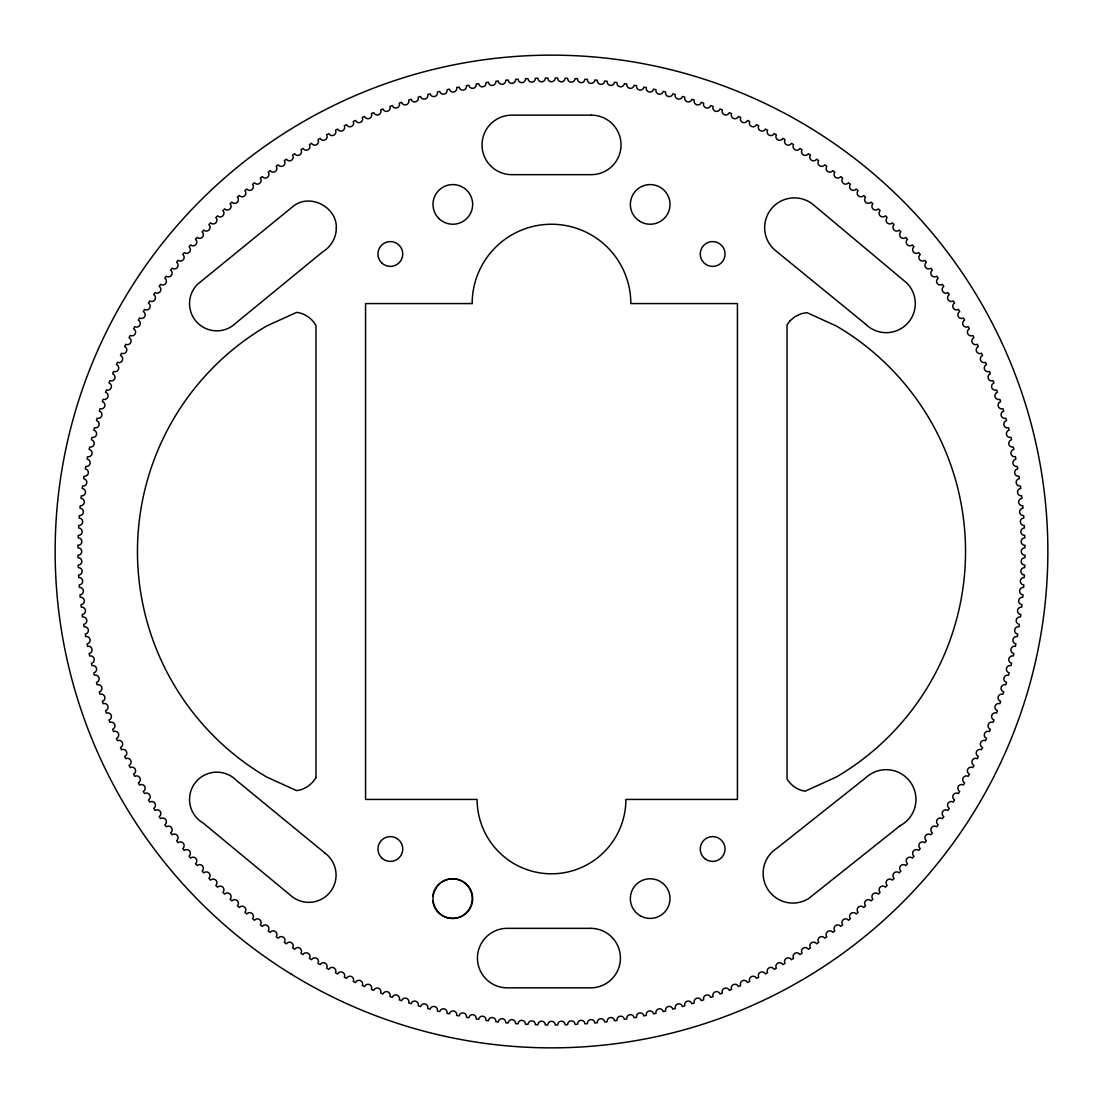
<?xml version="1.0" encoding="UTF-8"?>
<svg xmlns="http://www.w3.org/2000/svg" width="1103" height="1103" viewBox="0 0 1103 1103"><rect width="100%" height="100%" fill="white"/><g stroke="black" fill="none" stroke-linecap="round" stroke-linejoin="round"><path stroke-width="1.5" d="M435.313 888.673A19.84 19.84 0 0 1 467.107 885.199A19.84 19.84 0 0 1 460.875 916.565A19.84 19.84 0 0 1 432.831 901.179M432.831 896.008A19.84 19.84 0 0 1 434.706 889.818M78.037 545.309L78.01 547.777A3.723 3.723 0 0 1 81.732 551.5A3.723 3.723 0 0 1 78.01 555.223L78.037 557.704A3.723 3.723 0 0 1 81.843 561.344A3.723 3.723 0 0 1 78.203 565.136L78.272 567.618A3.723 3.723 0 0 1 82.146 571.175A3.723 3.723 0 0 1 78.589 575.049L78.713 577.517A3.723 3.723 0 0 1 82.656 581.005A3.723 3.723 0 0 1 79.182 584.948L79.361 587.416A3.723 3.723 0 0 1 83.387 590.808A3.723 3.723 0 0 1 79.981 594.834L80.216 597.302A3.723 3.723 0 0 1 84.311 600.611A3.723 3.723 0 0 1 81.002 604.692L81.277 607.16A3.723 3.723 0 0 1 85.441 610.373A3.723 3.723 0 0 1 82.215 614.536L82.546 616.991A3.723 3.723 0 0 1 86.779 620.12A3.723 3.723 0 0 1 83.635 624.353L84.021 626.794A3.723 3.723 0 0 1 88.309 629.841A3.723 3.723 0 0 1 85.262 634.128L85.703 636.569A3.723 3.723 0 0 1 90.06 639.533A3.723 3.723 0 0 1 87.096 643.876L87.592 646.303A3.723 3.723 0 0 1 92.004 649.171A3.723 3.723 0 0 1 89.136 653.583L89.674 655.995A3.723 3.723 0 0 1 94.141 658.767A3.723 3.723 0 0 1 91.37 663.248L91.963 665.647A3.723 3.723 0 0 1 96.499 668.321A3.723 3.723 0 0 1 93.81 672.858L94.458 675.243A3.723 3.723 0 0 1 99.036 677.835A3.723 3.723 0 0 1 96.457 682.412L97.147 684.798A3.723 3.723 0 0 1 101.779 687.279A3.723 3.723 0 0 1 99.298 691.912L100.042 694.283A3.723 3.723 0 0 1 104.73 696.669A3.723 3.723 0 0 1 102.345 701.356L103.13 703.7A3.723 3.723 0 0 1 107.86 705.989A3.723 3.723 0 0 1 105.571 710.732L106.412 713.062A3.723 3.723 0 0 1 111.196 715.254A3.723 3.723 0 0 1 109.004 720.025L109.9 722.341A3.723 3.723 0 0 1 114.726 724.437A3.723 3.723 0 0 1 112.63 729.262L113.568 731.551A3.723 3.723 0 0 1 118.435 733.55A3.723 3.723 0 0 1 116.449 738.417L117.442 740.692A3.723 3.723 0 0 1 122.35 742.567A3.723 3.723 0 0 1 120.461 747.489L121.495 749.737A3.723 3.723 0 0 1 126.445 751.515A3.723 3.723 0 0 1 124.667 756.465L125.742 758.699A3.723 3.723 0 0 1 130.719 760.381A3.723 3.723 0 0 1 129.051 765.358L130.168 767.564A3.723 3.723 0 0 1 135.186 769.149A3.723 3.723 0 0 1 133.615 774.168L134.787 776.347A3.723 3.723 0 0 1 139.847 777.808A3.723 3.723 0 0 1 138.371 782.868L139.585 785.019A3.723 3.723 0 0 1 144.672 786.384A3.723 3.723 0 0 1 143.307 791.471L144.576 793.595A3.723 3.723 0 0 1 149.677 794.849A3.723 3.723 0 0 1 148.422 799.965L149.732 802.074A3.723 3.723 0 0 1 154.861 803.218A3.723 3.723 0 0 1 153.717 808.347L155.068 810.429A3.723 3.723 0 0 1 160.225 811.463A3.723 3.723 0 0 1 159.177 816.62L160.583 818.674A3.723 3.723 0 0 1 165.753 819.598A3.723 3.723 0 0 1 164.816 824.782L166.263 826.795A3.723 3.723 0 0 1 171.448 827.622A3.723 3.723 0 0 1 170.634 832.82L172.109 834.806A3.723 3.723 0 0 1 177.321 835.522A3.723 3.723 0 0 1 176.604 840.734L178.121 842.692A3.723 3.723 0 0 1 183.346 843.299A3.723 3.723 0 0 1 182.74 848.524L184.298 850.441A3.723 3.723 0 0 1 189.537 850.937A3.723 3.723 0 0 1 189.04 856.176L190.64 858.065A3.723 3.723 0 0 1 195.893 858.451A3.723 3.723 0 0 1 195.507 863.704L197.147 865.565A3.723 3.723 0 0 1 202.4 865.841A3.723 3.723 0 0 1 202.125 871.094L203.807 872.914A3.723 3.723 0 0 1 209.06 873.08A3.723 3.723 0 0 1 208.894 878.333L210.604 880.125A3.723 3.723 0 0 1 215.871 880.18A3.723 3.723 0 0 1 215.816 885.433L217.567 887.198A3.723 3.723 0 0 1 222.82 887.143A3.723 3.723 0 0 1 222.875 892.396L224.667 894.106A3.723 3.723 0 0 1 229.92 893.94A3.723 3.723 0 0 1 230.086 899.207L231.92 900.875A3.723 3.723 0 0 1 237.173 900.6A3.723 3.723 0 0 1 237.448 905.853L239.296 907.493A3.723 3.723 0 0 1 244.549 907.107A3.723 3.723 0 0 1 244.935 912.36L246.824 913.96A3.723 3.723 0 0 1 252.063 913.463A3.723 3.723 0 0 1 252.559 918.702L254.49 920.26A3.723 3.723 0 0 1 259.701 919.654A3.723 3.723 0 0 1 260.308 924.879L262.266 926.396A3.723 3.723 0 0 1 267.477 925.679A3.723 3.723 0 0 1 268.194 930.891L270.18 932.38A3.723 3.723 0 0 1 275.378 931.552A3.723 3.723 0 0 1 276.205 936.75L278.218 938.184A3.723 3.723 0 0 1 283.402 937.247A3.723 3.723 0 0 1 284.326 942.431L286.38 943.823A3.723 3.723 0 0 1 291.537 942.775A3.723 3.723 0 0 1 292.571 947.932L294.653 949.283A3.723 3.723 0 0 1 299.795 948.139A3.723 3.723 0 0 1 300.94 953.268L303.049 954.578A3.723 3.723 0 0 1 308.151 953.323A3.723 3.723 0 0 1 309.405 958.424L311.542 959.693A3.723 3.723 0 0 1 316.616 958.328A3.723 3.723 0 0 1 317.981 963.415L320.146 964.629A3.723 3.723 0 0 1 325.192 963.167A3.723 3.723 0 0 1 326.653 968.213L328.846 969.385A3.723 3.723 0 0 1 333.864 967.814A3.723 3.723 0 0 1 335.436 972.832L337.642 973.949A3.723 3.723 0 0 1 342.633 972.281A3.723 3.723 0 0 1 344.301 977.258L346.535 978.333A3.723 3.723 0 0 1 351.485 976.555A3.723 3.723 0 0 1 353.263 981.505L355.524 982.539A3.723 3.723 0 0 1 360.433 980.65A3.723 3.723 0 0 1 362.322 985.558L364.597 986.551A3.723 3.723 0 0 1 369.464 984.565A3.723 3.723 0 0 1 371.449 989.432L373.738 990.37A3.723 3.723 0 0 1 378.563 988.274A3.723 3.723 0 0 1 380.659 993.1L382.975 993.996A3.723 3.723 0 0 1 387.76 991.804A3.723 3.723 0 0 1 389.938 996.588L392.282 997.429A3.723 3.723 0 0 1 397.011 995.14A3.723 3.723 0 0 1 399.3 999.87L401.657 1000.669A3.723 3.723 0 0 1 406.331 998.27A3.723 3.723 0 0 1 408.73 1002.958L411.088 1003.702A3.723 3.723 0 0 1 415.721 1001.221A3.723 3.723 0 0 1 418.216 1005.853L420.588 1006.543A3.723 3.723 0 0 1 425.179 1003.964A3.723 3.723 0 0 1 427.757 1008.542L430.156 1009.19A3.723 3.723 0 0 1 434.679 1006.515A3.723 3.723 0 0 1 437.353 1011.037L439.766 1011.63A3.723 3.723 0 0 1 444.233 1008.859A3.723 3.723 0 0 1 447.005 1013.326L449.417 1013.864A3.723 3.723 0 0 1 453.829 1010.996A3.723 3.723 0 0 1 456.697 1015.408L459.124 1015.904A3.723 3.723 0 0 1 463.481 1012.94A3.723 3.723 0 0 1 466.431 1017.297L468.872 1017.738A3.723 3.723 0 0 1 473.159 1014.691A3.723 3.723 0 0 1 476.206 1018.979L478.661 1019.365A3.723 3.723 0 0 1 482.88 1016.221A3.723 3.723 0 0 1 486.009 1020.454L488.464 1020.785A3.723 3.723 0 0 1 492.627 1017.559A3.723 3.723 0 0 1 495.854 1021.723L498.308 1021.998A3.723 3.723 0 0 1 502.403 1018.689A3.723 3.723 0 0 1 505.712 1022.784L508.18 1023.019A3.723 3.723 0 0 1 512.192 1019.613A3.723 3.723 0 0 1 515.584 1023.639L518.065 1023.818A3.723 3.723 0 0 1 522.009 1020.344A3.723 3.723 0 0 1 525.483 1024.287L527.965 1024.411A3.723 3.723 0 0 1 531.825 1020.854A3.723 3.723 0 0 1 535.396 1024.728L537.864 1024.797A3.723 3.723 0 0 1 541.67 1021.157A3.723 3.723 0 0 1 545.309 1024.963L547.777 1024.99A3.723 3.723 0 0 1 551.5 1021.268A3.723 3.723 0 0 1 555.223 1024.99L557.704 1024.963A3.723 3.723 0 0 1 561.344 1021.157A3.723 3.723 0 0 1 565.136 1024.797L567.618 1024.728A3.723 3.723 0 0 1 571.175 1020.854A3.723 3.723 0 0 1 575.049 1024.411L577.517 1024.287A3.723 3.723 0 0 1 581.005 1020.344A3.723 3.723 0 0 1 584.948 1023.818L587.416 1023.639A3.723 3.723 0 0 1 590.808 1019.613A3.723 3.723 0 0 1 594.834 1023.019L597.302 1022.784A3.723 3.723 0 0 1 600.611 1018.689A3.723 3.723 0 0 1 604.692 1021.998L607.16 1021.723A3.723 3.723 0 0 1 610.386 1017.559A3.723 3.723 0 0 1 614.536 1020.785L616.991 1020.454A3.723 3.723 0 0 1 620.134 1016.221A3.723 3.723 0 0 1 624.353 1019.365L626.794 1018.979A3.723 3.723 0 0 1 629.841 1014.691A3.723 3.723 0 0 1 634.128 1017.738L636.569 1017.297A3.723 3.723 0 0 1 639.533 1012.94A3.723 3.723 0 0 1 643.876 1015.904L646.303 1015.408A3.723 3.723 0 0 1 649.171 1010.996A3.723 3.723 0 0 1 653.583 1013.864L656.009 1013.326A3.723 3.723 0 0 1 658.781 1008.859A3.723 3.723 0 0 1 663.248 1011.63L665.647 1011.037A3.723 3.723 0 0 1 668.335 1006.501A3.723 3.723 0 0 1 672.858 1009.19L675.257 1008.542A3.723 3.723 0 0 1 677.835 1003.964A3.723 3.723 0 0 1 682.412 1006.543L684.798 1005.853A3.723 3.723 0 0 1 687.279 1001.221A3.723 3.723 0 0 1 691.912 1003.702L694.283 1002.958A3.723 3.723 0 0 1 696.669 998.27A3.723 3.723 0 0 1 701.356 1000.655L703.7 999.87A3.723 3.723 0 0 1 705.989 995.14A3.723 3.723 0 0 1 710.732 997.429L713.062 996.588A3.723 3.723 0 0 1 715.254 991.804A3.723 3.723 0 0 1 720.038 993.996L722.341 993.1A3.723 3.723 0 0 1 724.437 988.274A3.723 3.723 0 0 1 729.262 990.37L731.551 989.432A3.723 3.723 0 0 1 733.55 984.565A3.723 3.723 0 0 1 738.417 986.551L740.692 985.558A3.723 3.723 0 0 1 742.567 980.65A3.723 3.723 0 0 1 747.489 982.539L749.737 981.505A3.723 3.723 0 0 1 751.515 976.555A3.723 3.723 0 0 1 756.465 978.333L758.699 977.258A3.723 3.723 0 0 1 760.381 972.281A3.723 3.723 0 0 1 765.358 973.949L767.564 972.832A3.723 3.723 0 0 1 769.149 967.814A3.723 3.723 0 0 1 774.168 969.385L776.347 968.213A3.723 3.723 0 0 1 777.808 963.153A3.723 3.723 0 0 1 782.868 964.629L785.019 963.402A3.723 3.723 0 0 1 786.384 958.328A3.723 3.723 0 0 1 791.471 959.693L793.595 958.424A3.723 3.723 0 0 1 794.849 953.323A3.723 3.723 0 0 1 799.965 954.578L802.074 953.268A3.723 3.723 0 0 1 803.218 948.139A3.723 3.723 0 0 1 808.347 949.283L810.429 947.932A3.723 3.723 0 0 1 811.463 942.775A3.723 3.723 0 0 1 816.62 943.81L818.674 942.417A3.723 3.723 0 0 1 819.598 937.247A3.723 3.723 0 0 1 824.782 938.184L826.795 936.737A3.723 3.723 0 0 1 827.622 931.552A3.723 3.723 0 0 1 832.82 932.366L834.806 930.891A3.723 3.723 0 0 1 835.522 925.679A3.723 3.723 0 0 1 840.734 926.396L842.692 924.879A3.723 3.723 0 0 1 843.299 919.654A3.723 3.723 0 0 1 848.524 920.26L850.454 918.689A3.723 3.723 0 0 1 850.937 913.463A3.723 3.723 0 0 1 856.176 913.96L858.079 912.36A3.723 3.723 0 0 1 858.451 907.107A3.723 3.723 0 0 1 863.704 907.493L865.565 905.853A3.723 3.723 0 0 1 865.841 900.6A3.723 3.723 0 0 1 871.094 900.875L872.914 899.193A3.723 3.723 0 0 1 873.08 893.94A3.723 3.723 0 0 1 878.333 894.106L880.125 892.396A3.723 3.723 0 0 1 880.18 887.129A3.723 3.723 0 0 1 885.433 887.184L887.198 885.433A3.723 3.723 0 0 1 887.143 880.18A3.723 3.723 0 0 1 892.396 880.125L894.106 878.333A3.723 3.723 0 0 1 893.954 873.08A3.723 3.723 0 0 1 899.207 872.914L900.875 871.08A3.723 3.723 0 0 1 900.613 865.827A3.723 3.723 0 0 1 905.853 865.552L907.493 863.704A3.723 3.723 0 0 1 907.107 858.451A3.723 3.723 0 0 1 912.36 858.065L913.96 856.176A3.723 3.723 0 0 1 913.463 850.937A3.723 3.723 0 0 1 918.702 850.441L920.26 848.51A3.723 3.723 0 0 1 919.654 843.299A3.723 3.723 0 0 1 924.879 842.692L926.396 840.734A3.723 3.723 0 0 1 925.679 835.522A3.723 3.723 0 0 1 930.891 834.806L932.38 832.82A3.723 3.723 0 0 1 931.552 827.622A3.723 3.723 0 0 1 936.75 826.795L938.184 824.782A3.723 3.723 0 0 1 937.247 819.598A3.723 3.723 0 0 1 942.431 818.674L943.823 816.62A3.723 3.723 0 0 1 942.775 811.463A3.723 3.723 0 0 1 947.932 810.429L949.283 808.347A3.723 3.723 0 0 1 948.139 803.205A3.723 3.723 0 0 1 953.268 802.06L954.578 799.951A3.723 3.723 0 0 1 953.323 794.849A3.723 3.723 0 0 1 958.424 793.595L959.693 791.458A3.723 3.723 0 0 1 958.328 786.384A3.723 3.723 0 0 1 963.415 785.019L964.629 782.854A3.723 3.723 0 0 1 963.167 777.808A3.723 3.723 0 0 1 968.213 776.347L969.385 774.154A3.723 3.723 0 0 1 967.814 769.136A3.723 3.723 0 0 1 972.832 767.564L973.949 765.358A3.723 3.723 0 0 1 972.281 760.367A3.723 3.723 0 0 1 977.258 758.699L978.333 756.465A3.723 3.723 0 0 1 976.555 751.515A3.723 3.723 0 0 1 981.505 749.737L982.539 747.476A3.723 3.723 0 0 1 980.65 742.567A3.723 3.723 0 0 1 985.558 740.678L986.551 738.403A3.723 3.723 0 0 1 984.565 733.536A3.723 3.723 0 0 1 989.432 731.551L990.37 729.262A3.723 3.723 0 0 1 988.274 724.423A3.723 3.723 0 0 1 993.1 722.341L993.996 720.025A3.723 3.723 0 0 1 991.804 715.24A3.723 3.723 0 0 1 996.588 713.048L997.429 710.718A3.723 3.723 0 0 1 995.14 705.989A3.723 3.723 0 0 1 999.87 703.7L1000.669 701.343A3.723 3.723 0 0 1 998.27 696.669A3.723 3.723 0 0 1 1002.958 694.27L1003.702 691.912A3.723 3.723 0 0 1 1001.221 687.279A3.723 3.723 0 0 1 1005.853 684.784L1006.543 682.412A3.723 3.723 0 0 1 1003.964 677.821A3.723 3.723 0 0 1 1008.542 675.243L1009.19 672.844A3.723 3.723 0 0 1 1006.515 668.321A3.723 3.723 0 0 1 1011.037 665.647L1011.63 663.234A3.723 3.723 0 0 1 1008.859 658.767A3.723 3.723 0 0 1 1013.326 655.995L1013.864 653.583A3.723 3.723 0 0 1 1010.996 649.171A3.723 3.723 0 0 1 1015.408 646.303L1015.904 643.876A3.723 3.723 0 0 1 1012.94 639.519A3.723 3.723 0 0 1 1017.297 636.569L1017.738 634.128A3.723 3.723 0 0 1 1014.691 629.841A3.723 3.723 0 0 1 1018.979 626.794L1019.365 624.339A3.723 3.723 0 0 1 1016.221 620.12A3.723 3.723 0 0 1 1020.454 616.991L1020.785 614.523A3.723 3.723 0 0 1 1017.559 610.373A3.723 3.723 0 0 1 1021.723 607.146L1021.998 604.692A3.723 3.723 0 0 1 1018.689 600.597A3.723 3.723 0 0 1 1022.784 597.288L1023.019 594.82A3.723 3.723 0 0 1 1019.613 590.808A3.723 3.723 0 0 1 1023.639 587.416L1023.818 584.935A3.723 3.723 0 0 1 1020.344 580.991A3.723 3.723 0 0 1 1024.287 577.517L1024.411 575.035A3.723 3.723 0 0 1 1020.854 571.175A3.723 3.723 0 0 1 1024.728 567.604L1024.797 565.136A3.723 3.723 0 0 1 1021.157 561.33A3.723 3.723 0 0 1 1024.963 557.691L1024.99 555.223A3.723 3.723 0 0 1 1021.268 551.5A3.723 3.723 0 0 1 1024.99 547.777L1024.963 545.296A3.723 3.723 0 0 1 1021.157 541.656A3.723 3.723 0 0 1 1024.797 537.864L1024.728 535.382A3.723 3.723 0 0 1 1020.854 531.825A3.723 3.723 0 0 1 1024.411 527.951L1024.287 525.483A3.723 3.723 0 0 1 1020.344 522.009A3.723 3.723 0 0 1 1023.818 518.052L1023.639 515.584A3.723 3.723 0 0 1 1019.613 512.192A3.723 3.723 0 0 1 1023.019 508.18L1022.784 505.712A3.723 3.723 0 0 1 1018.689 502.403A3.723 3.723 0 0 1 1021.998 498.308L1021.723 495.84A3.723 3.723 0 0 1 1017.559 492.627A3.723 3.723 0 0 1 1020.785 488.464L1020.454 486.009A3.723 3.723 0 0 1 1016.221 482.88A3.723 3.723 0 0 1 1019.365 478.647L1018.979 476.206A3.723 3.723 0 0 1 1014.691 473.159A3.723 3.723 0 0 1 1017.738 468.872L1017.297 466.431A3.723 3.723 0 0 1 1012.94 463.481A3.723 3.723 0 0 1 1015.904 459.124L1015.408 456.697A3.723 3.723 0 0 1 1010.996 453.829A3.723 3.723 0 0 1 1013.864 449.417L1013.326 447.005A3.723 3.723 0 0 1 1008.859 444.233A3.723 3.723 0 0 1 1011.63 439.752L1011.037 437.353A3.723 3.723 0 0 1 1006.501 434.679A3.723 3.723 0 0 1 1009.19 430.142L1008.542 427.757A3.723 3.723 0 0 1 1003.964 425.165A3.723 3.723 0 0 1 1006.543 420.588L1005.853 418.202A3.723 3.723 0 0 1 1001.221 415.721A3.723 3.723 0 0 1 1003.702 411.088L1002.958 408.717A3.723 3.723 0 0 1 998.27 406.331A3.723 3.723 0 0 1 1000.655 401.644L999.87 399.3A3.723 3.723 0 0 1 995.14 397.011A3.723 3.723 0 0 1 997.429 392.268L996.588 389.938A3.723 3.723 0 0 1 991.804 387.746A3.723 3.723 0 0 1 993.996 382.975L993.1 380.659A3.723 3.723 0 0 1 988.274 378.563A3.723 3.723 0 0 1 990.37 373.738L989.432 371.449A3.723 3.723 0 0 1 984.565 369.464A3.723 3.723 0 0 1 986.551 364.583L985.558 362.308A3.723 3.723 0 0 1 980.65 360.433A3.723 3.723 0 0 1 982.539 355.524L981.505 353.263A3.723 3.723 0 0 1 976.555 351.485A3.723 3.723 0 0 1 978.333 346.535L977.258 344.301A3.723 3.723 0 0 1 972.281 342.619A3.723 3.723 0 0 1 973.949 337.642L972.832 335.436A3.723 3.723 0 0 1 967.814 333.864A3.723 3.723 0 0 1 969.385 328.846L968.213 326.653A3.723 3.723 0 0 1 963.153 325.192A3.723 3.723 0 0 1 964.629 320.132L963.415 317.981A3.723 3.723 0 0 1 958.328 316.616A3.723 3.723 0 0 1 959.693 311.542L958.424 309.405A3.723 3.723 0 0 1 953.323 308.151A3.723 3.723 0 0 1 954.578 303.035L953.268 300.94A3.723 3.723 0 0 1 948.139 299.782A3.723 3.723 0 0 1 949.283 294.653L947.932 292.571A3.723 3.723 0 0 1 942.775 291.537A3.723 3.723 0 0 1 943.823 286.38L942.431 284.326A3.723 3.723 0 0 1 937.247 283.402A3.723 3.723 0 0 1 938.184 278.218L936.737 276.205A3.723 3.723 0 0 1 931.552 275.378A3.723 3.723 0 0 1 932.366 270.18L930.891 268.194A3.723 3.723 0 0 1 925.679 267.477A3.723 3.723 0 0 1 926.396 262.266L924.879 260.308A3.723 3.723 0 0 1 919.654 259.701A3.723 3.723 0 0 1 920.26 254.476L918.702 252.559A3.723 3.723 0 0 1 913.463 252.063A3.723 3.723 0 0 1 913.96 246.824L912.36 244.935A3.723 3.723 0 0 1 907.107 244.549A3.723 3.723 0 0 1 907.493 239.296L905.853 237.435A3.723 3.723 0 0 1 900.6 237.159A3.723 3.723 0 0 1 900.875 231.906L899.207 230.086A3.723 3.723 0 0 1 893.94 229.92A3.723 3.723 0 0 1 894.106 224.667L892.396 222.875A3.723 3.723 0 0 1 887.129 222.82A3.723 3.723 0 0 1 887.184 217.567L885.433 215.816A3.723 3.723 0 0 1 880.18 215.871A3.723 3.723 0 0 1 880.125 210.604L878.333 208.894A3.723 3.723 0 0 1 873.08 209.06A3.723 3.723 0 0 1 872.914 203.793L871.08 202.125A3.723 3.723 0 0 1 865.841 202.4A3.723 3.723 0 0 1 865.565 197.147L863.704 195.507A3.723 3.723 0 0 1 858.451 195.893A3.723 3.723 0 0 1 858.065 190.64L856.176 189.04A3.723 3.723 0 0 1 850.937 189.537A3.723 3.723 0 0 1 850.441 184.298L848.524 182.74A3.723 3.723 0 0 1 843.299 183.346A3.723 3.723 0 0 1 842.692 178.121L840.734 176.604A3.723 3.723 0 0 1 835.522 177.321A3.723 3.723 0 0 1 834.806 172.109L832.82 170.634A3.723 3.723 0 0 1 827.622 171.448A3.723 3.723 0 0 1 826.795 166.25L824.782 164.816A3.723 3.723 0 0 1 819.598 165.753A3.723 3.723 0 0 1 818.674 160.569L816.62 159.177A3.723 3.723 0 0 1 811.463 160.225A3.723 3.723 0 0 1 810.429 155.068L808.347 153.717A3.723 3.723 0 0 1 803.218 154.861A3.723 3.723 0 0 1 802.06 149.732L799.965 148.422A3.723 3.723 0 0 1 794.849 149.677A3.723 3.723 0 0 1 793.595 144.576L791.458 143.307A3.723 3.723 0 0 1 786.384 144.672A3.723 3.723 0 0 1 785.019 139.585L782.868 138.371A3.723 3.723 0 0 1 777.808 139.847A3.723 3.723 0 0 1 776.347 134.787L774.154 133.615A3.723 3.723 0 0 1 769.136 135.186A3.723 3.723 0 0 1 767.564 130.168L765.358 129.051A3.723 3.723 0 0 1 760.381 130.719A3.723 3.723 0 0 1 758.699 125.742L756.465 124.667A3.723 3.723 0 0 1 751.515 126.445A3.723 3.723 0 0 1 749.737 121.495L747.476 120.461A3.723 3.723 0 0 1 742.567 122.35A3.723 3.723 0 0 1 740.692 117.442L738.417 116.449A3.723 3.723 0 0 1 733.536 118.435A3.723 3.723 0 0 1 731.551 113.568L729.262 112.63A3.723 3.723 0 0 1 724.437 114.726A3.723 3.723 0 0 1 722.341 109.9L720.025 109.004A3.723 3.723 0 0 1 715.24 111.196A3.723 3.723 0 0 1 713.062 106.412L710.718 105.571A3.723 3.723 0 0 1 705.989 107.86A3.723 3.723 0 0 1 703.7 103.13L701.356 102.345A3.723 3.723 0 0 1 696.669 104.73A3.723 3.723 0 0 1 694.283 100.042L691.912 99.298A3.723 3.723 0 0 1 687.279 101.779A3.723 3.723 0 0 1 684.798 97.147L682.412 96.457A3.723 3.723 0 0 1 677.835 99.036A3.723 3.723 0 0 1 675.243 94.458L672.858 93.81A3.723 3.723 0 0 1 668.321 96.499A3.723 3.723 0 0 1 665.647 91.963L663.234 91.37A3.723 3.723 0 0 1 658.767 94.141A3.723 3.723 0 0 1 655.995 89.674L653.583 89.136A3.723 3.723 0 0 1 649.171 92.004A3.723 3.723 0 0 1 646.303 87.592L643.876 87.096A3.723 3.723 0 0 1 639.519 90.06A3.723 3.723 0 0 1 636.569 85.703L634.128 85.262A3.723 3.723 0 0 1 629.841 88.309A3.723 3.723 0 0 1 626.794 84.021L624.353 83.635A3.723 3.723 0 0 1 620.12 86.779A3.723 3.723 0 0 1 616.991 82.546L614.536 82.215A3.723 3.723 0 0 1 610.373 85.441A3.723 3.723 0 0 1 607.146 81.277L604.692 81.002A3.723 3.723 0 0 1 600.597 84.311A3.723 3.723 0 0 1 597.288 80.216L594.82 79.981A3.723 3.723 0 0 1 590.808 83.387A3.723 3.723 0 0 1 587.416 79.361L584.935 79.182A3.723 3.723 0 0 1 580.991 82.656A3.723 3.723 0 0 1 577.517 78.713L575.049 78.589A3.723 3.723 0 0 1 571.175 82.146A3.723 3.723 0 0 1 567.618 78.272L565.136 78.203A3.723 3.723 0 0 1 561.33 81.843A3.723 3.723 0 0 1 557.691 78.037L555.223 78.01A3.723 3.723 0 0 1 551.5 81.732A3.723 3.723 0 0 1 547.777 78.01L545.296 78.037A3.723 3.723 0 0 1 541.656 81.843A3.723 3.723 0 0 1 537.864 78.203L535.382 78.272A3.723 3.723 0 0 1 531.825 82.146A3.723 3.723 0 0 1 527.951 78.589L525.483 78.713A3.723 3.723 0 0 1 522.009 82.656A3.723 3.723 0 0 1 518.052 79.182L515.584 79.361A3.723 3.723 0 0 1 512.192 83.387A3.723 3.723 0 0 1 508.18 79.981L505.712 80.216A3.723 3.723 0 0 1 502.389 84.311A3.723 3.723 0 0 1 498.308 81.002L495.84 81.277A3.723 3.723 0 0 1 492.627 85.441A3.723 3.723 0 0 1 488.464 82.215L486.009 82.546A3.723 3.723 0 0 1 482.88 86.779A3.723 3.723 0 0 1 478.647 83.635L476.206 84.021A3.723 3.723 0 0 1 473.159 88.309A3.723 3.723 0 0 1 468.872 85.262L466.431 85.703A3.723 3.723 0 0 1 463.467 90.06A3.723 3.723 0 0 1 459.124 87.096L456.697 87.592A3.723 3.723 0 0 1 453.829 92.004A3.723 3.723 0 0 1 449.417 89.136L447.005 89.674A3.723 3.723 0 0 1 444.233 94.141A3.723 3.723 0 0 1 439.752 91.37L437.353 91.963A3.723 3.723 0 0 1 434.679 96.499A3.723 3.723 0 0 1 430.142 93.81L427.757 94.458A3.723 3.723 0 0 1 425.165 99.036A3.723 3.723 0 0 1 420.588 96.457L418.202 97.147A3.723 3.723 0 0 1 415.721 101.779A3.723 3.723 0 0 1 411.088 99.298L408.717 100.042A3.723 3.723 0 0 1 406.331 104.73A3.723 3.723 0 0 1 401.644 102.345L399.3 103.13A3.723 3.723 0 0 1 397.011 107.86A3.723 3.723 0 0 1 392.268 105.571L389.938 106.412A3.723 3.723 0 0 1 387.746 111.196A3.723 3.723 0 0 1 382.975 109.004L380.659 109.9A3.723 3.723 0 0 1 378.563 114.726A3.723 3.723 0 0 1 373.738 112.63L371.449 113.568A3.723 3.723 0 0 1 369.464 118.435A3.723 3.723 0 0 1 364.583 116.449L362.308 117.442A3.723 3.723 0 0 1 360.433 122.35A3.723 3.723 0 0 1 355.524 120.461L353.263 121.495A3.723 3.723 0 0 1 351.485 126.445A3.723 3.723 0 0 1 346.535 124.667L344.301 125.742A3.723 3.723 0 0 1 342.619 130.719A3.723 3.723 0 0 1 337.642 129.051L335.436 130.168A3.723 3.723 0 0 1 333.864 135.186A3.723 3.723 0 0 1 328.846 133.615L326.653 134.787A3.723 3.723 0 0 1 325.192 139.847A3.723 3.723 0 0 1 320.132 138.371L317.981 139.585A3.723 3.723 0 0 1 316.616 144.672A3.723 3.723 0 0 1 311.542 143.307L309.405 144.576A3.723 3.723 0 0 1 308.151 149.677A3.723 3.723 0 0 1 303.035 148.422L300.94 149.732A3.723 3.723 0 0 1 299.782 154.861A3.723 3.723 0 0 1 294.653 153.717L292.571 155.068A3.723 3.723 0 0 1 291.537 160.225A3.723 3.723 0 0 1 286.38 159.177L284.326 160.583A3.723 3.723 0 0 1 283.402 165.753A3.723 3.723 0 0 1 278.218 164.816L276.205 166.263A3.723 3.723 0 0 1 275.378 171.448A3.723 3.723 0 0 1 270.18 170.634L268.194 172.109A3.723 3.723 0 0 1 267.477 177.321A3.723 3.723 0 0 1 262.266 176.604L260.308 178.121A3.723 3.723 0 0 1 259.701 183.346A3.723 3.723 0 0 1 254.476 182.74L252.559 184.298A3.723 3.723 0 0 1 252.063 189.537A3.723 3.723 0 0 1 246.824 189.04L244.935 190.64A3.723 3.723 0 0 1 244.549 195.893A3.723 3.723 0 0 1 239.296 195.507L237.435 197.147A3.723 3.723 0 0 1 237.159 202.4A3.723 3.723 0 0 1 231.906 202.125L230.086 203.793A3.723 3.723 0 0 1 229.92 209.06A3.723 3.723 0 0 1 224.667 208.894L222.875 210.604A3.723 3.723 0 0 1 222.82 215.871A3.723 3.723 0 0 1 217.567 215.816L215.802 217.567A3.723 3.723 0 0 1 215.857 222.82A3.723 3.723 0 0 1 210.604 222.875L208.894 224.667A3.723 3.723 0 0 1 209.06 229.92A3.723 3.723 0 0 1 203.793 230.086L202.125 231.92A3.723 3.723 0 0 1 202.4 237.173A3.723 3.723 0 0 1 197.147 237.435L195.507 239.296A3.723 3.723 0 0 1 195.893 244.549A3.723 3.723 0 0 1 190.64 244.935L189.04 246.824A3.723 3.723 0 0 1 189.537 252.063A3.723 3.723 0 0 1 184.298 252.559L182.74 254.476A3.723 3.723 0 0 1 183.346 259.701A3.723 3.723 0 0 1 178.121 260.308L176.604 262.266A3.723 3.723 0 0 1 177.321 267.477A3.723 3.723 0 0 1 172.109 268.194L170.634 270.18A3.723 3.723 0 0 1 171.448 275.378A3.723 3.723 0 0 1 166.25 276.205L164.816 278.218A3.723 3.723 0 0 1 165.753 283.402A3.723 3.723 0 0 1 160.569 284.326L159.177 286.38A3.723 3.723 0 0 1 160.225 291.537A3.723 3.723 0 0 1 155.068 292.571L153.717 294.653A3.723 3.723 0 0 1 154.861 299.782A3.723 3.723 0 0 1 149.732 300.94L148.422 303.035A3.723 3.723 0 0 1 149.677 308.151A3.723 3.723 0 0 1 144.576 309.405L143.307 311.542A3.723 3.723 0 0 1 144.672 316.616A3.723 3.723 0 0 1 139.585 317.981L138.371 320.146A3.723 3.723 0 0 1 139.847 325.192A3.723 3.723 0 0 1 134.787 326.653L133.615 328.846A3.723 3.723 0 0 1 135.186 333.864A3.723 3.723 0 0 1 130.168 335.436L129.051 337.642A3.723 3.723 0 0 1 130.719 342.633A3.723 3.723 0 0 1 125.742 344.301L124.667 346.535A3.723 3.723 0 0 1 126.445 351.485A3.723 3.723 0 0 1 121.495 353.263L120.461 355.524A3.723 3.723 0 0 1 122.35 360.433A3.723 3.723 0 0 1 117.442 362.322L116.449 364.597A3.723 3.723 0 0 1 118.435 369.464A3.723 3.723 0 0 1 113.568 371.449L112.63 373.738A3.723 3.723 0 0 1 114.726 378.563A3.723 3.723 0 0 1 109.9 380.659L109.004 382.975A3.723 3.723 0 0 1 111.196 387.76A3.723 3.723 0 0 1 106.412 389.938L105.571 392.282A3.723 3.723 0 0 1 107.86 397.011A3.723 3.723 0 0 1 103.13 399.3L102.331 401.644A3.723 3.723 0 0 1 104.73 406.331A3.723 3.723 0 0 1 100.042 408.717L99.298 411.088A3.723 3.723 0 0 1 101.779 415.721A3.723 3.723 0 0 1 97.147 418.216L96.457 420.588A3.723 3.723 0 0 1 99.036 425.179A3.723 3.723 0 0 1 94.458 427.757L93.81 430.142A3.723 3.723 0 0 1 96.499 434.679A3.723 3.723 0 0 1 91.963 437.353L91.37 439.766A3.723 3.723 0 0 1 94.141 444.233A3.723 3.723 0 0 1 89.674 447.005L89.136 449.417A3.723 3.723 0 0 1 92.004 453.829A3.723 3.723 0 0 1 87.592 456.697L87.096 459.124A3.723 3.723 0 0 1 90.06 463.481A3.723 3.723 0 0 1 85.703 466.431L85.262 468.872A3.723 3.723 0 0 1 88.309 473.159A3.723 3.723 0 0 1 84.021 476.206L83.635 478.661A3.723 3.723 0 0 1 86.779 482.88A3.723 3.723 0 0 1 82.546 486.009L82.215 488.464A3.723 3.723 0 0 1 85.441 492.627A3.723 3.723 0 0 1 81.277 495.854L81.002 498.308A3.723 3.723 0 0 1 84.311 502.403A3.723 3.723 0 0 1 80.216 505.712L79.981 508.18A3.723 3.723 0 0 1 83.387 512.192A3.723 3.723 0 0 1 79.361 515.584L79.182 518.065A3.723 3.723 0 0 1 82.656 522.009A3.723 3.723 0 0 1 78.713 525.483L78.589 527.965A3.723 3.723 0 0 1 82.146 531.825A3.723 3.723 0 0 1 78.272 535.396L78.203 537.864A3.723 3.723 0 0 1 81.843 541.67A3.723 3.723 0 0 1 78.037 545.309M336.332 228.238C336.167 237.848 330.928 246.92 322.696 251.856L236.083 322.862A27.272 27.272 0 0 1 197.52 322.862A27.272 27.272 0 0 1 197.52 284.298L292.833 206.606C309.295 192.639 337.187 206.799 336.332 228.238M315.968 777.491C311.984 784.55 304.662 789.748 296.528 790.589L266.554 776.953A261.425 261.425 0 0 1 266.554 326.047L296.528 312.411C304.662 313.252 311.984 318.45 315.968 325.509L315.968 777.491M789.679 321.111L787.032 324.93L787.032 778.98C790.865 785.405 797.676 790.148 805.107 791.196L836.446 776.953A261.425 261.425 0 0 0 836.446 326.047L806.996 312.659L801.178 313.707L794.932 316.658L789.679 321.111M899.993 825.789L808.609 898.573A29.753 29.753 0 0 1 767.619 889.059A29.753 29.753 0 0 1 777.132 848.083L866.062 777.532A29.753 29.753 0 0 1 910.54 782.317A29.753 29.753 0 0 1 899.993 825.789M591.291 115.153L511.778 115.153A29.753 29.753 0 0 0 482.025 144.907A29.753 29.753 0 0 0 511.778 174.66L591.291 174.66A29.753 29.753 0 0 0 621.044 144.907A29.753 29.753 0 0 0 591.291 115.153M472.167 303.573L365.562 303.573L365.562 799.427L477.116 799.427A74.384 74.384 0 0 0 551.5 873.797A74.384 74.384 0 0 0 625.884 799.427L737.438 799.427L737.438 303.573L630.833 303.573A79.333 79.333 0 0 0 551.5 224.24A79.333 79.333 0 0 0 472.167 303.573M590.67 928.34L507.201 928.34A29.753 29.753 0 0 0 477.447 958.093A29.753 29.753 0 0 0 507.201 987.847L590.67 987.847A29.753 29.753 0 0 0 620.424 958.093A29.753 29.753 0 0 0 590.67 928.34M865.621 324.144L776.553 251.429A29.753 29.753 0 0 1 770.597 209.777A29.753 29.753 0 0 1 812.249 203.834L906.776 283.002A29.092 29.092 0 0 1 906.776 324.144A29.092 29.092 0 0 1 865.621 324.144M325.178 853.267L236.083 780.138A27.272 27.272 0 0 0 195.162 782.827A27.272 27.272 0 0 0 203.173 823.045L292.447 896.904A27.272 27.272 0 0 0 330.624 891.445A27.272 27.272 0 0 0 325.178 853.267M640.25 915.766A19.84 19.84 0 0 0 670.004 898.6A19.84 19.84 0 0 0 640.25 881.421A19.84 19.84 0 0 0 640.25 915.766M639.726 221.262A19.84 19.84 0 0 0 670.004 205.034A19.84 19.84 0 0 0 640.802 186.931A19.84 19.84 0 0 0 639.726 221.262M705.851 264.362A12.395 12.395 0 0 0 725.029 254.696A12.395 12.395 0 0 0 707.064 242.922A12.395 12.395 0 0 0 705.851 264.362M381.583 262.762A12.395 12.395 0 0 0 402.319 257.206A12.395 12.395 0 0 0 387.139 242.012A12.395 12.395 0 0 0 381.583 262.762M705.01 858.768A12.395 12.395 0 0 0 724.919 850.744A12.395 12.395 0 0 0 708.016 837.508A12.395 12.395 0 0 0 705.01 858.768M381.583 857.776A12.395 12.395 0 0 0 402.319 852.219A12.395 12.395 0 0 0 387.139 837.039A12.395 12.395 0 0 0 381.583 857.776M291.178 974.114A496.35 496.35 0 0 0 1047.657 565.632A496.35 496.35 0 0 0 315.665 114.753A496.35 496.35 0 0 0 291.178 974.114M442.91 915.766A19.84 19.84 0 0 0 472.663 898.6A19.84 19.84 0 0 0 442.91 881.421A19.84 19.84 0 0 0 442.91 915.766M439.201 218.821A19.84 19.84 0 0 0 472.125 209.005A19.84 19.84 0 0 0 447.156 185.401A19.84 19.84 0 0 0 439.201 218.821"/></g></svg>
